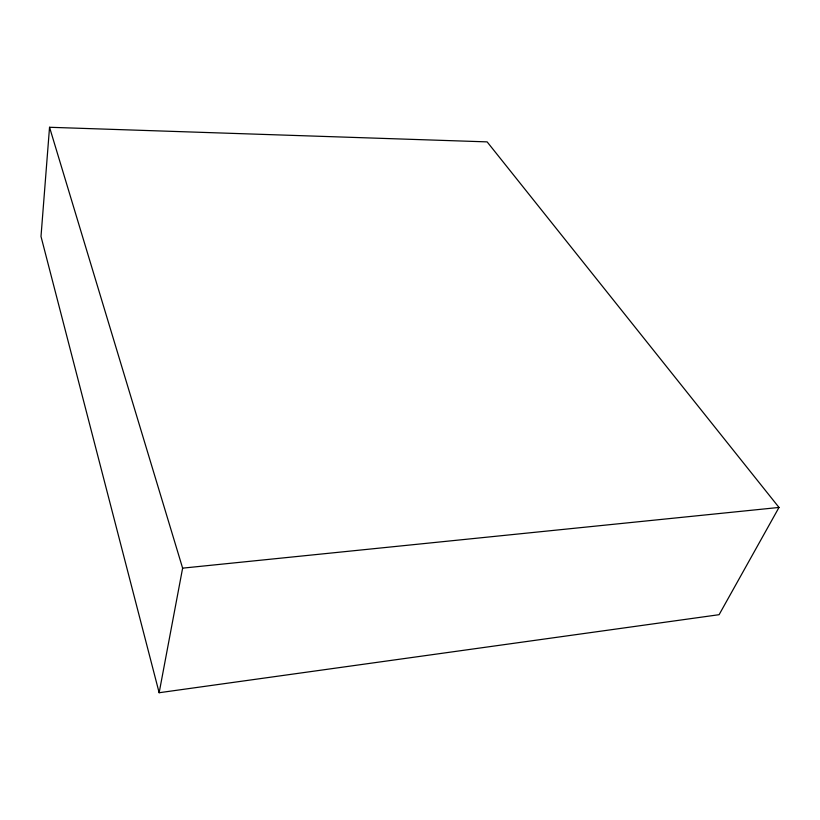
<?xml version="1.0" encoding="UTF-8"?>
<svg xmlns="http://www.w3.org/2000/svg" width="820" height="820" viewBox="0 0 820 820"><rect width="100%" height="100%" fill="white"/><g stroke="black" fill="none" stroke-linecap="round" stroke-linejoin="round"><path stroke-width="1.23" d="M49.538 127.274L41 236.467L159.152 692.726L719.099 614.692L779 507.447L487.131 141.88L49.538 127.274L182.624 568.147L159.152 692.726M182.624 568.147L779 507.447"/></g></svg>
